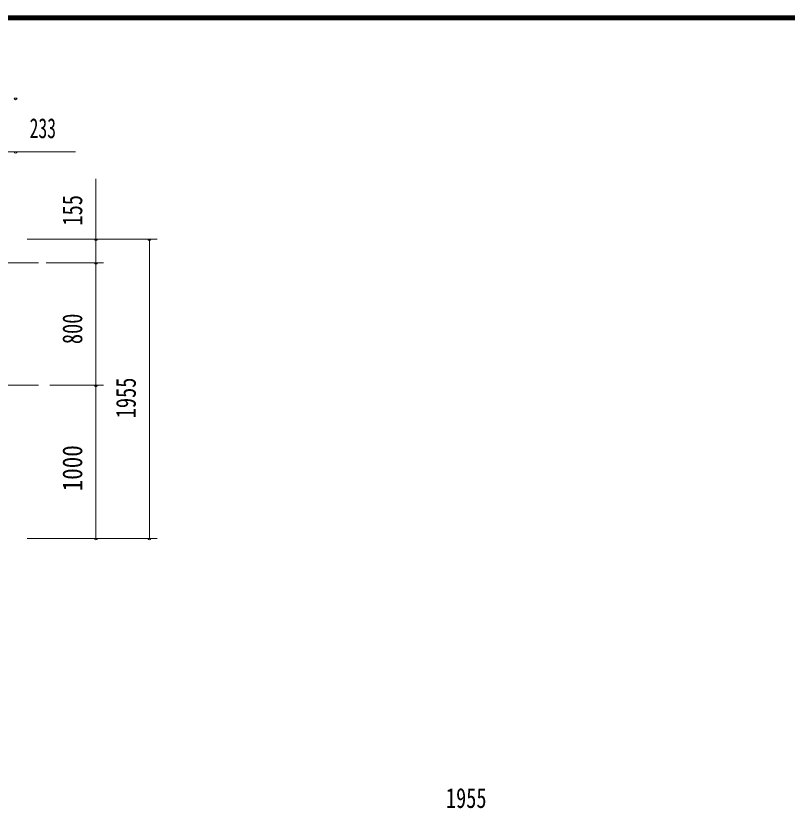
# Model space of a CAD drawing. Units: millimetres, scale not verified. Extents: x -23102 to 23102, y -10150 to 10150.
# Drawn here: x 4475 to 9515, y 4956 to 10150 of the extents above; entities that cross this region are included whole.
import ezdxf
from ezdxf.enums import TextEntityAlignment as Align

# ---------------------------------------------------------------- set-up
doc = ezdxf.new("R2010")
doc.units = ezdxf.units.MM
doc.header["$LTSCALE"] = 40
doc.linetypes.add('USER3', pattern=[24, 12, -5, 2, -5])
for name, color, linetype, lineweight in [('0-3_1-2CENTER', 3, 'USER3', 18), ('0-5_1-5DIM', 3, 'Continuous', 18), ('0-C_F-F', 5, 'Continuous', 18)]:
    doc.layers.add(name, color=color, linetype=linetype, lineweight=lineweight)
doc.styles.add('ＭＳ ゴシック', font='')
doc.styles.get('ＭＳ ゴシック').set_extended_font_data('MS Gothic')

msp = doc.modelspace()

# ---------------------------------------------------------------- linework, layer by layer
at = {"layer": '0-3_1-2CENTER'}
for p, q in [((-3493.44, 8537.67), (4622.55, 8537.67)), ((-3493.44, 7737.67), (4622.55, 7737.67))]:
    msp.add_line(p, q, dxfattribs=at)
at = {"layer": '0-5_1-5DIM'}
for p, q in [((4482.55, 9612.48), (4462.55, 9612.48)), ((4865.05, 9262.48), (-3735.94, 9262.48)), ((4482.55, 9262.48), (4462.55, 9262.48)), ((4997.55, 8692.67), (4997.55, 9085.17)), ((5397.55, 8692.67), (4547.55, 8692.67)), ((5007.55, 8692.67), (4987.55, 8692.67)), ((4997.55, 8537.67), (4997.55, 8692.67)), ((5357.55, 8692.67), (5337.55, 8692.67)), ((5047.55, 8537.67), (4672.55, 8537.67)), ((5007.55, 8537.68), (4987.55, 8537.68)), ((4997.55, 7737.67), (4997.55, 8537.67)), ((4697.55, 7737.67), (5047.55, 7737.67)), ((5007.55, 7737.68), (4987.55, 7737.68)), ((4997.55, 6737.67), (4997.55, 7737.67)), ((4547.55, 6737.67), (5397.55, 6737.67)), ((5007.55, 6737.67), (4987.55, 6737.67)), ((5357.55, 6737.67), (5337.55, 6737.67))]:
    msp.add_line(p, q, dxfattribs=at)
msp.add_lwpolyline([(5347.55, 6737.67), (5347.55, 8692.67), (5347.55, 6737.67)], dxfattribs=at)
for centre in [(4472.55, 9612.48), (4472.55, 9262.48), (4997.55, 8692.67), (5347.55, 8692.67), (4997.55, 8537.68), (4997.55, 7737.68), (4997.55, 6737.67), (5347.55, 6737.67)]:
    msp.add_arc(centre, 10, 180, 0, dxfattribs=at)
at = {"layer": '0-C_F-F'}
for points in [[(-5598.13, 10150), (-5598.13, -9950), (23101.87, -9950), (23101.87, 10150)], [(-5595.63, 10147.5), (23099.37, 10147.5), (23099.37, -9947.5), (-5595.63, -9947.5)], [(-5593.13, 10145), (-5593.13, -9945), (23096.87, -9945), (23096.87, 10145)], [(-5590.63, 10142.5), (23094.37, 10142.5), (23094.37, -9942.5), (-5590.63, -9942.5)], [(-5588.13, 10140), (23091.87, 10140), (23091.87, -9940), (-5588.13, -9940)], [(-5585.63, 10137.5), (23089.37, 10137.5), (23089.37, -9937.5), (-5585.63, -9937.5)], [(-5583.13, 10135), (23086.87, 10135), (23086.87, -9935), (-5583.13, -9935)], [(-5580.63, 10132.5), (-5580.63, -9932.5), (23084.37, -9932.5), (23084.37, 10132.5)], [(-5578.13, 10130), (-5578.13, -9930), (23081.87, -9930), (23081.87, 10130)], [(-5575.63, 10127.5), (-5575.63, -9927.5), (23079.37, -9927.5), (23079.37, 10127.5)], [(-5573.13, 10125), (23076.87, 10125), (23076.87, -9925), (-5573.13, -9925)]]:
    msp.add_lwpolyline(points, close=True, dxfattribs=at)

# ---------------------------------------------------------------- texts
at = {"layer": '0-5_1-5DIM', "color": 7, "style": 'ＭＳ ゴシック'}
for s, width, p in [('233', 0.65, (4564.38, 9312.48)), ('1955', 0.75, (7284.81, 4937.67))]:
    msp.add_text(s, height=130.2, dxfattribs=dict(at, width=width)).set_placement(p, align=Align.BOTTOM_LEFT)
for s, width, p in [('155', 0.75, (4947.55, 8780.65)), ('800', 0.75, (4947.55, 8006.27)), ('1955', 0.75, (5297.55, 7521.76)), ('1000', 0.85, (4947.55, 7044.87))]:
    msp.add_text(s, height=130.2, rotation=90, dxfattribs=dict(at, width=width)).set_placement(p, align=Align.BOTTOM_LEFT)

doc.saveas('drawing.dxf')
